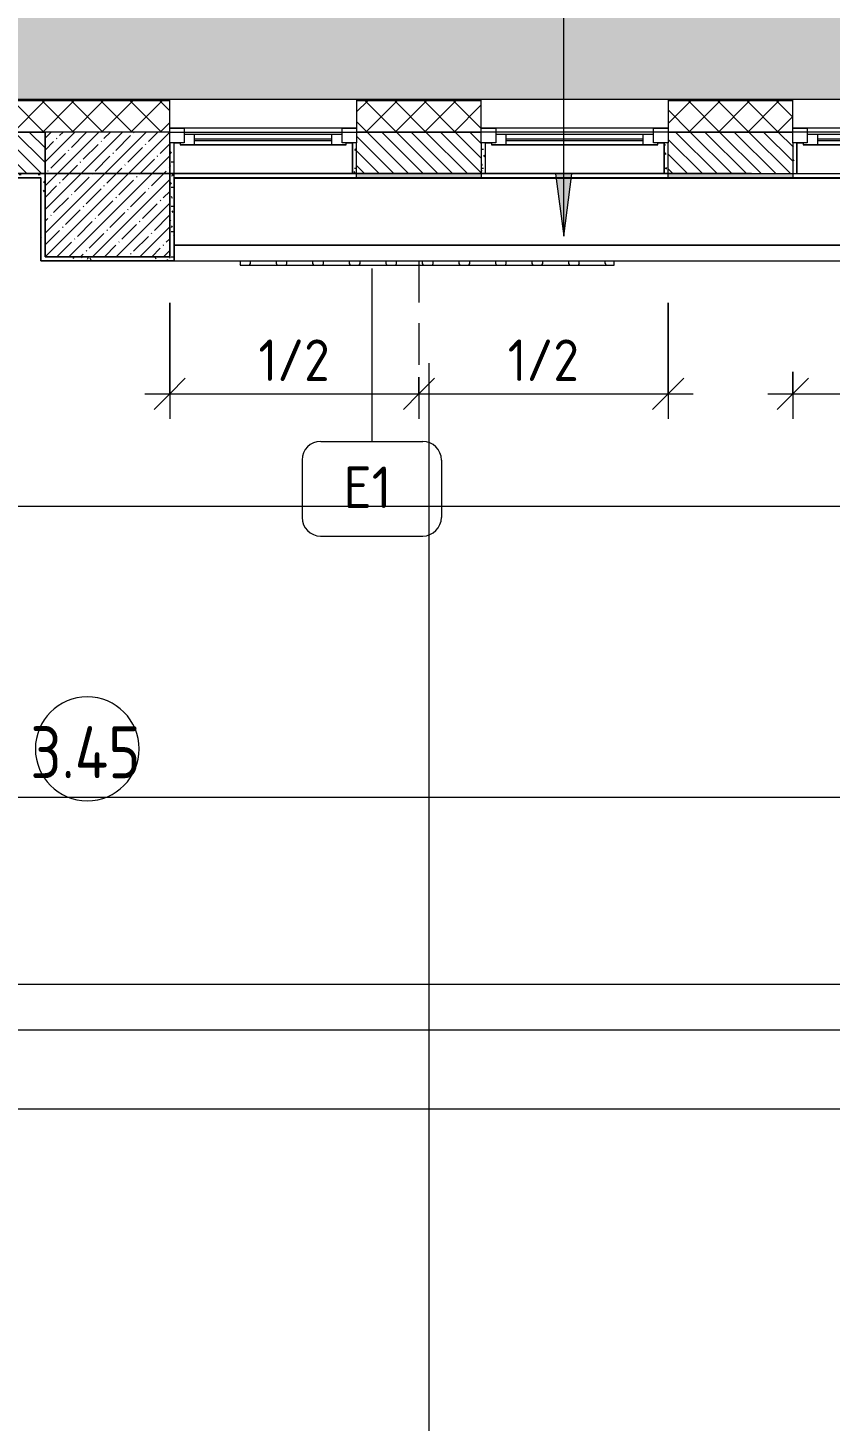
# Model space of a CAD drawing. Header units: millimetres. Extents: x -8624 to 194831, y -8553 to 29000.
# Drawn here: x 143131 to 146994, y 8998 to 15701 of the extents above; entities that cross this region are included whole.
import ezdxf

# ---------------------------------------------------------------- set-up
doc = ezdxf.new("R2010")
doc.units = ezdxf.units.MM
doc.linetypes.add('ADSK_Штрих_ш2 п1', pattern=[300, 200, -100])
doc.linetypes.add('Осевая', pattern=[15875, 3175, -2381.25, 7937.5, -2381.25])
for name, color, linetype, lineweight in [('A-ANNO-DIMS', 7, 'Continuous', 9), ('A-ANNO-DIMS-100', 7, 'Continuous', 9), ('A-AREA-IDEN', 7, 'Continuous', 9), ('A-DETL-1', 7, 'Continuous', 9), ('A-DETL-2', 7, 'ADSK_Штрих_ш2 п1', 9), ('A-GLAZ-2', 7, 'Continuous', 9), ('A-WALL-2', 7, 'Continuous', 9), ('A-WALL-5', 7, 'Continuous', 13), ('G-ANNO-TEXT', 7, 'Continuous', 9), ('I-WALL-5', 7, 'Continuous', 9), ('S-COLS-2', 7, 'Continuous', 9), ('Знаки', 7, 'Continuous', 9), ('Марки для знаков', 7, 'Continuous', 9), ('Оси-2', 7, 'Осевая', 9)]:
    doc.layers.add(name, color=color, linetype=linetype, lineweight=lineweight)
for name, color, linetype, lineweight, true_color in [('A-DETL-GENF-5', 7, 'Continuous', 9, 0xd4d4d4), ('A-FLOR-3', 7, 'Continuous', 9, 0xaaaaaa), ('I-WALL-7', 9, 'Continuous', 9, 0x808080), ('Знаки-1', 7, 'Continuous', 9, 0x787878)]:
    doc.layers.add(name, color=color, linetype=linetype, lineweight=lineweight, true_color=true_color)
doc.styles.add('GOST Common', font='GOST_Common.ttf', dxfattribs={"width": 0.9, "height": 250})
doc.styles.add('GOST Common_1', font='GOST_Common.ttf', dxfattribs={"height": 200})
doc.styles.add('ISOCPEUR', font='isocpeur.ttf', dxfattribs={"width": 0.9, "height": 250})
doc.styles.add('ISOCPEUR_1', font='isocpeur.ttf', dxfattribs={"width": 0.9, "height": 200})
doc.dimstyles.new('ISO-2_0_0_9К_Средний_округл2', dxfattribs={"dimscale": 304.8, "dimtxt": 199.196235, "dimasz": 0.492126, "dimexe": 0.393701, "dimexo": 0, "dimgap": 0, "dimtad": 1, "dimdec": 0, "dimrnd": 10, "dimzin": 0, "dimdsep": 46, "dimtxsty": 'ISOCPEUR_1', "dimblk1": 'OBLIQUE', "dimblk2": 'OBLIQUE', "dimsah": 1, "dimcen": 0.09, "dimdle": 0.393701, "dimazin": 0, "dimtfac": 1, "dimtdec": 4, "dimtix": 1, "dimtmove": 0, "dimatfit": 3, "dimfxl": 1, "dimtvp": 1, "dimtolj": 1, "dimtzin": 0, "dimarcsym": 2})
doc.dimstyles.new('ISO-2_5_0_9К_БОЛЬШОЙ', dxfattribs={"dimscale": 304.8, "dimtxt": 248.995294, "dimasz": 0.492126, "dimexe": 0.393701, "dimexo": 0.984252, "dimgap": 0, "dimtad": 1, "dimdec": 0, "dimrnd": 10, "dimzin": 0, "dimdsep": 46, "dimtxsty": 'ISOCPEUR', "dimblk1": 'OBLIQUE', "dimblk2": 'OBLIQUE', "dimsah": 1, "dimcen": 0.09, "dimdle": 0.393701, "dimazin": 0, "dimtfac": 1, "dimtdec": 4, "dimtix": 1, "dimtmove": 0, "dimatfit": 3, "dimfxl": 1, "dimtvp": 1, "dimtolj": 1, "dimtzin": 0, "dimarcsym": 2})
pattern_1 = [(0, (137053.745, 0), (121.92, 30.48), [10.058, -81.382, 10.058, -81.382, -487.68]), (0, (137053.745, 0), (121.92, 30.48), [-182.88, 10.058, -172.822, 10.058, -81.382, -213.36]), (0, (137053.745, 0), (121.92, 30.48), [-457.2, 10.058, -50.902, 10.058, -142.342]), (120, (137099.465, 15.24), (-87.356454, 90.345817), [10.058, -81.382, 10.058, -81.382, -487.68]), (120, (137099.465, 15.24), (-87.356454, 90.345817), [-182.88, 10.058, -172.822, 10.058, -81.382, -213.36]), (120, (137099.465, 15.24), (-87.356454, 90.345817), [-457.2, 10.058, -50.902, 10.058, -142.342]), (240, (137114.705, 76.2), (-34.563546, -120.825817), [10.058, -81.382, 10.058, -81.382, -487.68]), (240, (137114.705, 76.2), (-34.563546, -120.825817), [-182.88, 10.058, -172.822, 10.058, -81.382, -213.36]), (240, (137114.705, 76.2), (-34.563546, -120.825817), [-457.2, 10.058, -50.902, 10.058, -142.342])]

# ---------------------------------------------------------------- blocks, each defined once
blk = doc.blocks.new('120_Окно_СКБ_2Ст - 120_Окно_СКБ_2Ст 3100х2500 _мал_створка слева_ 2-22446355-План зашивки приборов отопления в осях 3 этажа 1-12')
at = {"layer": 'A-GLAZ-2'}
for p, q in [((-1550, -127), (-1550, -57)), ((-1550, -57), (-1480, -57)), ((1550, -57), (-1550, -57)), ((-1480, -57), (-1480, -127)), ((650, -127), (650, -57)), ((650, -57), (720, -57)), ((720, -57), (720, -127)), ((1480, -127), (1480, -57)), ((1480, -57), (1550, -57)), ((1550, -57), (1550, -127)), ((-1480, -127), (-1550, -127)), ((-1530, -127), (-1500, -127)), ((-1480, -127), (-1500, -127)), ((-1500, -127), (-1500, -137)), ((650, -87), (-1480, -87)), ((-1480, -87), (-1480, -127)), ((-1430, -137), (-1430, -87)), ((-1430, -107), (600, -107)), ((600, -117), (-1430, -117)), ((600, -137), (600, -87)), ((650, -127), (650, -87)), ((720, -127), (650, -127)), ((670, -127), (650, -127)), ((670, -127), (700, -127)), ((670, -137), (670, -127)), ((720, -127), (700, -127)), ((700, -127), (700, -137)), ((1480, -87), (720, -87)), ((720, -87), (720, -127)), ((770, -137), (770, -87)), ((770, -107), (1430, -107)), ((1430, -117), (770, -117)), ((1430, -137), (1430, -87)), ((1480, -127), (1480, -87)), ((1550, -127), (1480, -127)), ((1500, -127), (1480, -127)), ((1500, -127), (1530, -127)), ((1500, -137), (1500, -127)), ((-1500, -137), (670, -137)), ((670, -137), (-1500, -137)), ((700, -137), (1500, -137)), ((1500, -137), (700, -137))]:
    blk.add_line(p, q, dxfattribs=at)
blk = doc.blocks.new('120_Окно_СКБ_1Ст - 120_Окно_СКБ_1Ст 900х2500_h_-V160-План зашивки приборов отопления в осях 3 этажа 1-12')
at = {"layer": 'A-GLAZ-2'}
for p, q in [((-450, -127), (-450, -57)), ((-450, -57), (-380, -57)), ((450, -57), (-450, -57)), ((-380, -57), (-380, -127)), ((380, -127), (380, -57)), ((380, -57), (450, -57)), ((450, -57), (450, -127)), ((-380, -127), (-450, -127)), ((-430, -127), (-400, -127)), ((-380, -127), (-400, -127)), ((-400, -127), (-400, -137)), ((380, -87), (-380, -87)), ((-380, -87), (-380, -127)), ((-330, -137), (-330, -87)), ((-330, -107), (330, -107)), ((330, -117), (-330, -117)), ((330, -137), (330, -87)), ((380, -127), (380, -87)), ((450, -127), (380, -127)), ((400, -127), (380, -127)), ((400, -127), (430, -127)), ((400, -137), (400, -127)), ((-400, -137), (400, -137)), ((400, -137), (-400, -137))]:
    blk.add_line(p, q, dxfattribs=at)
blk = doc.blocks.new('120_Окно_СКБ_1Ст - 120_Окно_СКБ_1Ст_900х2500_h_-V174-План зашивки приборов отопления в осях 3 этажа 1-12')
at = {"layer": 'A-GLAZ-2'}
for p, q in [((-450, -127), (-450, -57)), ((-450, -57), (-380, -57)), ((450, -57), (-450, -57)), ((-380, -57), (-380, -127)), ((380, -127), (380, -57)), ((380, -57), (450, -57)), ((450, -57), (450, -127)), ((-380, -127), (-450, -127)), ((-430, -127), (-400, -127)), ((-380, -127), (-400, -127)), ((-400, -127), (-400, -137)), ((380, -87), (-380, -87)), ((-380, -87), (-380, -127)), ((-330, -137), (-330, -87)), ((-330, -107), (330, -107)), ((330, -117), (-330, -117)), ((330, -137), (330, -87)), ((380, -127), (380, -87)), ((450, -127), (380, -127)), ((400, -127), (380, -127)), ((400, -127), (430, -127)), ((400, -137), (400, -127)), ((-400, -137), (400, -137)), ((400, -137), (-400, -137))]:
    blk.add_line(p, q, dxfattribs=at)
blk = doc.blocks.new('Съемный металлический экран с перфорацией - E1-V192-План зашивки приборов отопления в осях 3 этажа 1-12')
at = {"layer": 'Знаки-1'}
h = blk.add_hatch(dxfattribs=at)
h.set_pattern_fill('FP_150', color=256, style=0, pattern_type=2)
h.set_pattern_definition([(0, (-7081.406, -14560), (0, 50.8), [13.612, -74.376]), (60, (-7056.006, -14553.194), (-43.99409, 25.4), [13.612, -74.376]), (120, (-7049.2, -14527.794), (-43.99409, -25.4), [13.612, -74.376]), (30, (-7067.79, -14560), (9e-05, 101.59984), [13.612, -87.988]), (30, (-7093.19, -14516.01), (9e-05, 101.59984), [13.612, -87.988]), (150, (-7081.41, -14560), (-87.9881, -50.79984), [13.612, -87.988]), (150, (-7056.01, -14516.01), (-87.9881, -50.79984), [13.612, -87.988]), (90, (-7049.2, -14541.41), (-87.988, 50.8), [13.612, -87.988]), (90, (-7100, -14541.41), (-87.988, 50.8), [13.612, -87.988])])
h.paths.add_polyline_path([(528.9, 0), (1800, 0), (1800, 20), (0, 20), (0, 0), (368.3, 0)])
at = {"layer": 'Знаки'}
for p, q in [((0, 20), (0, 0)), ((0, 0), (1800, 0)), ((1800, 0), (1800, 20))]:
    blk.add_line(p, q, dxfattribs=at)
blk = doc.blocks.new('Зашивка приборов отопления34 - Зашивка приборов отопления-33324488-План зашивки приборов отопления в осях 3 этажа 1-12')
at = {"layer": 'A-WALL-2'}
for p, q in [((34187.8, 26888.4), (34187.8, 26567.4)), ((40348, 26888.4), (34187.8, 26888.4)), ((34187.8, 26567.4), (40348, 26567.4)), ((40348, 26567.4), (34187.8, 26567.4)), ((34187.8, 26567.4), (34187.8, 26492.4)), ((34187.8, 26492.4), (40348, 26492.4))]:
    blk.add_line(p, q, dxfattribs=at)
blk = doc.blocks.new('DIMBLOCK5-План зашивки приборов отопления в осях 3 этажа 1-12')
at = {"layer": 'A-ANNO-DIMS-100', "lineweight": 20}
for p, q in [((133816.7, 17000), (133741.7, 17075)), ((133816.7, 17000), (133891.7, 16925)), ((133816.7, 15000), (133741.7, 15075)), ((133816.7, 15000), (133891.7, 14925))]:
    blk.add_line(p, q, dxfattribs=at)
at = {"layer": 'A-ANNO-DIMS-100'}
for p, q in [((133622.8, 17000), (133936.7, 17000)), ((133816.7, 17000), (133622.8, 17000)), ((133816.7, 17000), (133816.7, 15000)), ((146614.4, 15000), (133696.7, 15000)), ((133816.7, 15000), (146614.4, 15000))]:
    blk.add_line(p, q, dxfattribs=at)
at = {"layer": 'A-ANNO-DIMS-100', "color": 0, "insert": (133490.1, 15684), "char_height": 250, "width": 758.478, "attachment_point": 1, "rotation": 90, "line_spacing_factor": 1.149209, "style": 'ISOCPEUR'}
blk.add_mtext('2000', dxfattribs=at)
blk = doc.blocks.new('_Oblique')
at = {"color": 0, "linetype": 'ByBlock', "lineweight": -2}
blk.add_line((-0.5, -0.5), (0.5, 0.5), dxfattribs=at)
blk = doc.blocks.new('DIMBLOCK6-План зашивки приборов отопления в осях 3 этажа 1-12')
at = {"layer": 'A-ANNO-DIMS-100', "lineweight": 20}
for p, q in [((133816.7, 15000), (133741.7, 15075)), ((133816.7, 15000), (133891.7, 14925)), ((133816.7, 13400), (133741.7, 13475)), ((133816.7, 13400), (133891.7, 13325))]:
    blk.add_line(p, q, dxfattribs=at)
at = {"layer": 'A-ANNO-DIMS-100'}
for p, q in [((146614.4, 15000), (133696.7, 15000)), ((133816.7, 15000), (133816.7, 13400)), ((133816.7, 15000), (146614.4, 15000)), ((133622.8, 13400), (133936.7, 13400)), ((133816.7, 13400), (133622.8, 13400))]:
    blk.add_line(p, q, dxfattribs=at)
at = {"layer": 'A-ANNO-DIMS-100', "color": 0, "insert": (133490.1, 13905.5), "char_height": 250, "width": 706.764, "attachment_point": 1, "rotation": 90, "line_spacing_factor": 1.149209, "style": 'ISOCPEUR'}
blk.add_mtext('1600', dxfattribs=at)
blk = doc.blocks.new('Марка_Помещения - Номер-25198446-План зашивки приборов отопления в осях 3 этажа 1-12')
at = {"layer": 'A-AREA-IDEN'}
for start, end in [(360, 180), (180, 360)]:
    blk.add_arc((0, 0), 2.5, start, end, dxfattribs=at)
blk = doc.blocks.new('DIMBLOCK38-План зашивки приборов отопления в осях 3 этажа 1-12')
at = {"layer": 'A-ANNO-DIMS-100'}
for p, q in [((143813.7, 14378), (143813.7, 13820.8)), ((143813.7, 13940.8), (143813.7, 14378)), ((145013.7, 14020), (145013.7, 13820.8)), ((145013.7, 13940.8), (145013.7, 14020)), ((143693.7, 13940.8), (145013.7, 13940.8))]:
    blk.add_line(p, q, dxfattribs=at)
at = {"layer": 'A-ANNO-DIMS-100', "lineweight": 20}
for p, q in [((143813.7, 13940.8), (143888.7, 14015.8)), ((145013.7, 13940.8), (145088.7, 14015.8)), ((143813.7, 13940.8), (143738.7, 13865.8)), ((145013.7, 13940.8), (144938.7, 13865.8))]:
    blk.add_line(p, q, dxfattribs=at)
at = {"layer": 'A-ANNO-DIMS-100', "color": 0, "insert": (144241.4, 14202.1), "char_height": 200, "width": 413.715, "attachment_point": 1, "line_spacing_factor": 1.149209, "style": 'ISOCPEUR_1'}
blk.add_mtext('1/2', dxfattribs=at)
blk = doc.blocks.new('DIMBLOCK39-План зашивки приборов отопления в осях 3 этажа 1-12')
at = {"layer": 'A-ANNO-DIMS-100'}
for p, q in [((146213.7, 14378), (146213.7, 13820.8)), ((146213.7, 13940.8), (146213.7, 14378)), ((145013.7, 14020), (145013.7, 13820.8)), ((145013.7, 13940.8), (145013.7, 14020)), ((145013.7, 13940.8), (146333.7, 13940.8))]:
    blk.add_line(p, q, dxfattribs=at)
at = {"layer": 'A-ANNO-DIMS-100', "lineweight": 20}
for p, q in [((145013.7, 13940.8), (145088.7, 14015.8)), ((146213.7, 13940.8), (146288.7, 14015.8)), ((145013.7, 13940.8), (144938.7, 13865.8)), ((146213.7, 13940.8), (146138.7, 13865.8))]:
    blk.add_line(p, q, dxfattribs=at)
at = {"layer": 'A-ANNO-DIMS-100', "color": 0, "insert": (145441.4, 14202.1), "char_height": 200, "width": 413.715, "attachment_point": 1, "line_spacing_factor": 1.149209, "style": 'ISOCPEUR_1'}
blk.add_mtext('1/2', dxfattribs=at)
blk = doc.blocks.new('DIMBLOCK40-План зашивки приборов отопления в осях 3 этажа 1-12')
at = {"layer": 'A-ANNO-DIMS-100'}
for p, q in [((148363.7, 14120), (148363.7, 13820.8)), ((148363.7, 13940.8), (148363.7, 14120)), ((146813.7, 14046.9), (146813.7, 13820.8)), ((146813.7, 13940.8), (146813.7, 14046.9)), ((146693.7, 13940.8), (148363.7, 13940.8))]:
    blk.add_line(p, q, dxfattribs=at)
at = {"layer": 'A-ANNO-DIMS-100', "lineweight": 20}
for p, q in [((146813.7, 13940.8), (146888.7, 14015.8)), ((148363.7, 13940.8), (148438.7, 14015.8)), ((146813.7, 13940.8), (146738.7, 13865.8)), ((148363.7, 13940.8), (148288.7, 13865.8))]:
    blk.add_line(p, q, dxfattribs=at)
at = {"layer": 'A-ANNO-DIMS-100', "color": 0, "insert": (147416.4, 14202.1), "char_height": 200, "width": 413.715, "attachment_point": 1, "line_spacing_factor": 1.149209, "style": 'ISOCPEUR_1'}
blk.add_mtext('1/2', dxfattribs=at)
blk = doc.blocks.new('Марка_Знаки - В прямоуг_Наименование краткое-30718135-План зашивки приборов отопления в осях 3 этажа 1-12')
at = {"layer": 'Марки для знаков'}
for p, q in [((-2.455, 2.278), (2.455, 2.278)), ((-3.355, 1.378), (-3.355, -1.384)), ((3.355, 1.378), (3.355, -1.378)), ((-2.461, -2.278), (2.455, -2.278))]:
    blk.add_line(p, q, dxfattribs=at)
for centre, radius, start, end in [((-2.455, 1.378), 0.9, 90, 180), ((2.455, 1.378), 0.9, 0, 90), ((-2.461, -1.384), 0.893, 180, 270), ((2.455, -1.378), 0.9, 270, 0)]:
    blk.add_arc(centre, radius, start, end, dxfattribs=at)

msp = doc.modelspace()

# ---------------------------------------------------------------- hatches: boundary and pattern name
at = {"layer": 'A-DETL-GENF-5'}
msp.add_hatch(color=256, dxfattribs=at).paths.add_polyline_path([(136496.6, 14774.9), (136785.7, 14774.9), (136785.7, 15358), (175341.4, 15358), (175341.4, 23799.7), (175661.1, 23799.7), (175661.1, 23888.3), (170981.8, 23888.3), (170981.8, 27398.1), (134644.7, 27398.1), (134644.7, 14774.9), (135854.5, 14774.9)])
at = {"layer": 'A-WALL-2'}
h = msp.add_hatch(dxfattribs=at)
h.set_pattern_fill('FP_127', color=256, style=0, pattern_type=2)
h.set_pattern_definition([(45, (137053.74, 0), (-70.71068, 70.71068), []), (135, (137053.74, 0), (-70.71068, -70.71068), [])])
h.paths.add_polyline_path([(174863.7, 15200), (175341.4, 15200), (175341.4, 15350), (174863.7, 15350)])
h.paths.add_polyline_path([(171808.9, 15200), (172463.7, 15200), (172463.7, 15350), (171713.7, 15350), (171713.7, 15200)])
h.paths.add_polyline_path([(169163.7, 15200), (169163.7, 15350), (167070.7, 15349), (167070.7, 15288), (167067.7, 15285), (166293.7, 15285), (166290.7, 15288), (166290, 15350), (162664, 15349), (162664, 15288), (162659.8, 15285), (161487, 15285), (161484, 15288), (161483.3, 15350), (156843.7, 15349), (156843.7, 15288), (156840.7, 15285), (156066.7, 15285), (156063.7, 15288), (156063, 15350), (151836.7, 15349), (151835.6, 15285.7), (151833.7, 15285), (151657.4, 15286.1), (151656.7, 15288), (151656, 15350), (149913.7, 15350), (149913.7, 15200), (167956.6, 15200)])
h.paths.add_polyline_path([(145313.7, 15200), (145313.7, 15350), (144713.7, 15350), (144713.7, 15200), (144843.1, 15200)])
h.paths.add_polyline_path([(146213.7, 15200), (146813.7, 15200), (146813.7, 15350), (146213.7, 15350)])
h.paths.add_polyline_path([(143813.7, 15200), (143813.7, 15350), (137093.7, 15350), (137093.7, 15293), (136943.7, 15293), (136943.7, 15200), (143559, 15200)])
h.paths.add_polyline_path([(170203.8, 15200), (170293.7, 15200), (170293.7, 15350), (170063.7, 15350), (170063.7, 15200)])
h.paths.add_polyline_path([(170663.7, 15200), (170813.7, 15200), (170813.7, 15350), (170663.7, 15350)])
h = msp.add_hatch(dxfattribs=at)
h.set_pattern_fill('FP_125', color=256, style=0, pattern_type=2)
h.set_pattern_definition([(135, (137053.745, 0), (-35.35534, -35.35534), [])])
h.paths.add_polyline_path([(146287.7, 15000), (146813.7, 15000), (146813.7, 15200), (146213.7, 15200), (146213.7, 15000)])
h.paths.add_polyline_path([(142274.9, 15000), (143213.7, 15000), (143213.7, 15200), (141713.7, 15200), (141713.7, 15000)])
h.paths.add_polyline_path([(150763.7, 15000), (150763.7, 15200), (149913.7, 15200), (149913.7, 15000), (150621.5, 15000)])
h.paths.add_polyline_path([(144713.7, 15000), (145313.7, 15000), (145313.7, 15200), (144713.7, 15200), (144713.7, 15012.7)])
at = {"layer": 'G-ANNO-TEXT'}
msp.add_hatch(color=256, dxfattribs=at).paths.add_polyline_path([(145711.2, 14699.1), (145750.7, 14999.1), (145671.7, 14999.1)])
at = {"layer": 'I-WALL-7'}
h = msp.add_hatch(dxfattribs=at)
h.set_pattern_fill('FP_148', color=256, style=0, pattern_type=2)
h.set_pattern_definition(pattern_1)
h.paths.add_polyline_path([(143833.7, 15000), (143833.7, 15148), (143813.7, 15148), (143813.7, 15000)])
h = msp.add_hatch(dxfattribs=at)
h.set_pattern_fill('FP_148', color=256, style=0, pattern_type=2)
h.set_pattern_definition(pattern_1)
h.paths.add_polyline_path([(144713.7, 15000), (144713.7, 15148), (144693.7, 15148), (144693.7, 15000)])
h = msp.add_hatch(dxfattribs=at)
h.set_pattern_fill('FP_148', color=256, style=0, pattern_type=2)
h.set_pattern_definition(pattern_1)
h.paths.add_polyline_path([(145313.7, 15000), (145333.7, 15000), (145333.7, 15148), (145313.7, 15148), (145313.7, 15012.7)])
h = msp.add_hatch(dxfattribs=at)
h.set_pattern_fill('FP_148', color=256, style=0, pattern_type=2)
h.set_pattern_definition(pattern_1)
h.paths.add_polyline_path([(146213.7, 15000), (146213.7, 15148), (146193.7, 15148), (146193.7, 15000)])
h = msp.add_hatch(dxfattribs=at)
h.set_pattern_fill('FP_148', color=256, style=0, pattern_type=2)
h.set_pattern_definition(pattern_1)
h.paths.add_polyline_path([(146833.7, 15000), (146833.7, 15148), (146813.7, 15148), (146813.7, 15000)])
h = msp.add_hatch(dxfattribs=at)
h.set_pattern_fill('FP_148', color=256, style=0, pattern_type=2)
h.set_pattern_definition(pattern_1)
h.paths.add_polyline_path([(143193.7, 14980), (143213.7, 14980), (143213.7, 15000), (142693.7, 15000), (142693.7, 14980), (142917, 14980)])
h = msp.add_hatch(dxfattribs=at)
h.set_pattern_fill('FP_148', color=256, style=0, pattern_type=2)
h.set_pattern_definition(pattern_1)
h.paths.add_polyline_path([(143193.7, 14580), (143213.7, 14580), (143213.7, 14980), (143193.7, 14979)])
h = msp.add_hatch(dxfattribs=at)
h.set_pattern_fill('FP_148', color=256, style=0, pattern_type=2)
h.set_pattern_definition(pattern_1)
h.paths.add_polyline_path([(143833.7, 14600), (143833.7, 15000), (143813.7, 15000), (143813.7, 14600)])
h = msp.add_hatch(dxfattribs=at)
h.set_pattern_fill('FP_148', color=256, style=0, pattern_type=2)
h.set_pattern_definition(pattern_1)
h.paths.add_polyline_path([(149995, 14980), (149995, 15000), (149913.7, 15000), (149913.7, 14980), (149979.4, 14980)])
h.paths.add_polyline_path([(146213.7, 14980), (146813.7, 14980), (146813.7, 15000), (146213.7, 15000)])
h.paths.add_polyline_path([(145313.7, 14980), (145313.7, 15000), (144713.7, 15000), (144713.7, 14980), (145164.1, 14980)])
h = msp.add_hatch(dxfattribs=at)
h.set_pattern_fill('FP_148', color=256, style=0, pattern_type=2)
h.set_pattern_definition(pattern_1)
h.paths.add_polyline_path([(143213.7, 14580), (143833.7, 14580), (143833.7, 14600), (143213.7, 14600)])
at = {"layer": 'S-COLS-2'}
h = msp.add_hatch(dxfattribs=at)
h.set_pattern_fill('FP_128', color=256, style=0, pattern_type=2)
h.set_pattern_definition([(45, (137053.745, 0), (-57.02463, 57.02463), []), (45, (137110.77, 0), (-57.02463, 57.02463), [100.806, -20.161, 3.353, -16.808])])
h.paths.add_polyline_path([(143213.7, 14600), (143813.7, 14600), (143813.7, 15200), (143213.7, 15200), (143213.7, 15000)])

# ---------------------------------------------------------------- linework, layer by layer
at = {"layer": 'A-DETL-1'}
msp.add_line((136785.7, 15358), (175341.4, 15358), dxfattribs=at)
at = {"layer": 'A-DETL-2'}
msp.add_line((145013.7, 14580), (145013.7, 14020), dxfattribs=at)
at = {"layer": 'A-FLOR-3'}
for p, q in [((143193.7, 14979), (142714.7, 14979)), ((137463.7, 10880), (149995, 10880))]:
    msp.add_line(p, q, dxfattribs=at)
at = {"layer": 'A-WALL-2'}
for p, q in [((143813.7, 15200), (143813.7, 15358)), ((144713.7, 15358), (144713.7, 15148)), ((145313.7, 15148), (145313.7, 15358)), ((146213.7, 15358), (146213.7, 15148)), ((146813.7, 15148), (146813.7, 15358)), ((143213.7, 15000), (143213.7, 15200)), ((143813.7, 15200), (143213.7, 15200)), ((146213.7, 15200), (145313.7, 15200)), ((149913.7, 15200), (146813.7, 15200)), ((142693.7, 15000), (143213.7, 15000))]:
    msp.add_line(p, q, dxfattribs=at)
at = {"layer": 'A-WALL-5'}
for p, q in [((143813.7, 15353), (137093.7, 15353)), ((143813.7, 15350), (137093.7, 15350)), ((145313.7, 15353), (144713.7, 15353)), ((145313.7, 15350), (144713.7, 15350)), ((146813.7, 15353), (146213.7, 15353)), ((146813.7, 15350), (146213.7, 15350)), ((143213.7, 15200), (141713.7, 15200)), ((141713.7, 15200), (143213.7, 15200)), ((145313.7, 15200), (144713.7, 15200)), ((144713.7, 15200), (145313.7, 15200)), ((146813.7, 15200), (146213.7, 15200)), ((146213.7, 15200), (146813.7, 15200)), ((142713.7, 14980), (143193.7, 14980)), ((143193.7, 14979), (143193.7, 14980)), ((144713.7, 15000), (145313.7, 15000)), ((144713.7, 14980), (145313.7, 14980)), ((145313.7, 14980), (144713.7, 14980)), ((146213.7, 15000), (146813.7, 15000)), ((146213.7, 14980), (146813.7, 14980)), ((146813.7, 14980), (146213.7, 14980)), ((143833.7, 14579), (143833.7, 14580))]:
    msp.add_line(p, q, dxfattribs=at)
at = {"layer": 'G-ANNO-TEXT'}
for p, q in [((145711.2, 14699.1), (145711.2, 17769.9)), ((145750.7, 14999.1), (145671.7, 14999.1)), ((145671.7, 14999.1), (145711.2, 14699.1)), ((145711.2, 14699.1), (145750.7, 14999.1))]:
    msp.add_line(p, q, dxfattribs=at)
at = {"layer": 'I-WALL-5'}
for p, q in [((143813.7, 15200), (144713.7, 15200)), ((143813.7, 15148), (143813.7, 14600)), ((143834.7, 15148), (143813.7, 15148)), ((143833.7, 15148), (143833.7, 14580)), ((143834.7, 15000), (143834.7, 15148)), ((144713.7, 15148), (144692.7, 15148)), ((144692.7, 15148), (144692.7, 15000)), ((144693.7, 15148), (144693.7, 15000)), ((144713.7, 14980), (144713.7, 15148)), ((145313.7, 15148), (145313.7, 14980)), ((145334.7, 15148), (145313.7, 15148)), ((145333.7, 15000), (145333.7, 15148)), ((145334.7, 15000), (145334.7, 15148)), ((146213.7, 15148), (146192.7, 15148)), ((146192.7, 15148), (146192.7, 15000)), ((146193.7, 15148), (146193.7, 15000)), ((146213.7, 14980), (146213.7, 15148)), ((146834.7, 15148), (146813.7, 15148)), ((146813.7, 15148), (146813.7, 14980)), ((146833.7, 15000), (146833.7, 15148)), ((146834.7, 15000), (146834.7, 15148)), ((143192.7, 14979), (143192.7, 14579.5)), ((143193.7, 14580), (143193.7, 14979)), ((143213.7, 14600), (143213.7, 15000)), ((143813.7, 15000), (144693.7, 15000)), ((143813.7, 15000), (143834.7, 15000)), ((144713.7, 14980), (143833.7, 14980)), ((149995, 14979), (143833.7, 14979)), ((144692.7, 15000), (144713.7, 15000)), ((144713.7, 14980), (144713.7, 14979)), ((145313.7, 15000), (145334.7, 15000)), ((146213.7, 14980), (145313.7, 14980)), ((145313.7, 14979), (145313.7, 14980)), ((145333.7, 15000), (146193.7, 15000)), ((146192.7, 15000), (146213.7, 15000)), ((146213.7, 14980), (146213.7, 14979)), ((146813.7, 15000), (146834.7, 15000)), ((149913.7, 14980), (146813.7, 14980)), ((146813.7, 14979), (146813.7, 14980)), ((146833.7, 15000), (149893.7, 15000)), ((143834.7, 14700), (143833.7, 14700)), ((143834.7, 14579), (143834.7, 14700)), ((143192.7, 14579.5), (143813.7, 14579.5)), ((143813.7, 14580.5), (143193.7, 14580.5)), ((143833.7, 14580), (143193.7, 14580)), ((143813.7, 14600), (143213.7, 14600)), ((143813.7, 14579.5), (143813.7, 14580.5)), ((143814.2, 14580), (143814.2, 14579)), ((149994.2, 14579), (143814.2, 14579))]:
    msp.add_line(p, q, dxfattribs=at)
at = {"layer": 'S-COLS-2'}
for p, q in [((143813.7, 15200), (143213.7, 15200)), ((143213.7, 15200), (143213.7, 15000)), ((143813.7, 14600), (143813.7, 15200)), ((143213.7, 15000), (143213.7, 14600)), ((143213.7, 14600), (143813.7, 14600))]:
    msp.add_line(p, q, dxfattribs=at)
at = {"layer": 'Марки для знаков'}
msp.add_line((144786.5, 14543.8), (144786.5, 13711.5), dxfattribs=at)
at = {"layer": 'Оси-2'}
for p, q in [((145063.7, 593.7), (145063.7, 24898.1)), ((134746.7, 15000), (172713.7, 15000)), ((134746.7, 13400), (172713.7, 13400)), ((134746.7, 12000), (172713.7, 12000)), ((134851.3, 11100), (173313.7, 11100)), ((136121.3, 10500), (173313.7, 10500))]:
    msp.add_line(p, q, dxfattribs=at)

# ---------------------------------------------------------------- block references
at = {"layer": 'A-AREA-IDEN', "xscale": 99.99999999999993, "yscale": 99.99999999999993, "zscale": 99.99999999999993}
msp.add_blockref('Марка_Помещения - Номер-25198446-План зашивки приборов отопления в осях 3 этажа 1-12', (143417, 12232.6), dxfattribs=at)
at = {"layer": 'A-GLAZ-2'}
for name, p in [('120_Окно_СКБ_1Ст - 120_Окно_СКБ_1Ст_900х2500_h_-V174-План зашивки приборов отопления в осях 3 этажа 1-12', (144263.7, 15275)), ('120_Окно_СКБ_1Ст - 120_Окно_СКБ_1Ст 900х2500_h_-V160-План зашивки приборов отопления в осях 3 этажа 1-12', (145763.7, 15275)), ('120_Окно_СКБ_2Ст - 120_Окно_СКБ_2Ст 3100х2500 _мал_створка слева_ 2-22446355-План зашивки приборов отопления в осях 3 этажа 1-12', (148363.7, 15275))]:
    msp.add_blockref(name, p, dxfattribs=at)
at = {"layer": 'A-WALL-2'}
msp.add_blockref('Зашивка приборов отопления34 - Зашивка приборов отопления-33324488-План зашивки приборов отопления в осях 3 этажа 1-12', (109647, -11912.4), dxfattribs=at)
at = {"layer": 'Знаки'}
msp.add_blockref('Съемный металлический экран с перфорацией - E1-V192-План зашивки приборов отопления в осях 3 этажа 1-12', (144153.7, 14560), dxfattribs=at)
at = {"layer": 'Марки для знаков', "xscale": 99.99999999999993, "yscale": 99.99999999999993, "zscale": 99.99999999999993}
msp.add_blockref('Марка_Знаки - В прямоуг_Наименование краткое-30718135-План зашивки приборов отопления в осях 3 этажа 1-12', (144786.5, 13483.8), dxfattribs=at)

# ---------------------------------------------------------------- texts
at = {"layer": 'A-AREA-IDEN', "insert": (143142.3, 12341.2), "char_height": 250, "width": 685.443, "attachment_point": 1, "style": 'GOST Common'}
msp.add_mtext('3.45', dxfattribs=at)
at = {"layer": 'Марки для знаков', "insert": (144649.5, 13590.8), "char_height": 200, "width": 296.624, "attachment_point": 1, "style": 'GOST Common_1'}
msp.add_mtext('E1', dxfattribs=at)

# ---------------------------------------------------------------- dimensions: what is measured, and where the dimension line sits
at = {"layer": 'A-ANNO-DIMS'}
for base, p1, p2, override, picture, middle in [((133816.7, 15000), (133922.8, 17000), (146914.4, 15000), {"dimpost": '<>', "dimfxl": 13144.637034}, 'DIMBLOCK5-План зашивки приборов отопления в осях 3 этажа 1-12', (133691.7, 16000)), ((133816.7, 13400), (146914.4, 15000), (133922.8, 13400), {"dimpost": '<>', "dimfxl": 13089.747226}, 'DIMBLOCK6-План зашивки приборов отопления в осях 3 этажа 1-12', (133691.7, 14200))]:
    dim = msp.add_linear_dim(base=base, p1=p1, p2=p2, angle=90, dimstyle='ISO-2_5_0_9К_БОЛЬШОЙ', override=override, dxfattribs=at)
    dim.commit()
    dim.dimension.update_dxf_attribs({"geometry": picture, "text_midpoint": middle})
for base, p1, p2, override, picture, middle in [((145013.7, 13940.8), (143813.7, 14378), (145013.7, 14020), {"dimpost": '<>', "dimfxl": 1252.263493}, 'DIMBLOCK38-План зашивки приборов отопления в осях 3 этажа 1-12', (144413.7, 14040.8)), ((146213.7, 13940.8), (145013.7, 14020), (146213.7, 14378), {"dimpost": '<>', "dimfxl": 1252.263493}, 'DIMBLOCK39-План зашивки приборов отопления в осях 3 этажа 1-12', (145613.7, 14040.8)), ((148363.7, 13940.8), (146813.7, 14046.9), (148363.7, 14120), {"dimpost": '<>', "dimfxl": 1551.723362}, 'DIMBLOCK40-План зашивки приборов отопления в осях 3 этажа 1-12', (147588.7, 14040.8))]:
    dim = msp.add_linear_dim(base=base, p1=p1, p2=p2, text='1/2', dimstyle='ISO-2_0_0_9К_Средний_округл2', override=override, dxfattribs=at)
    dim.commit()
    dim.dimension.update_dxf_attribs({"geometry": picture, "text_midpoint": middle})

doc.saveas('drawing.dxf')
